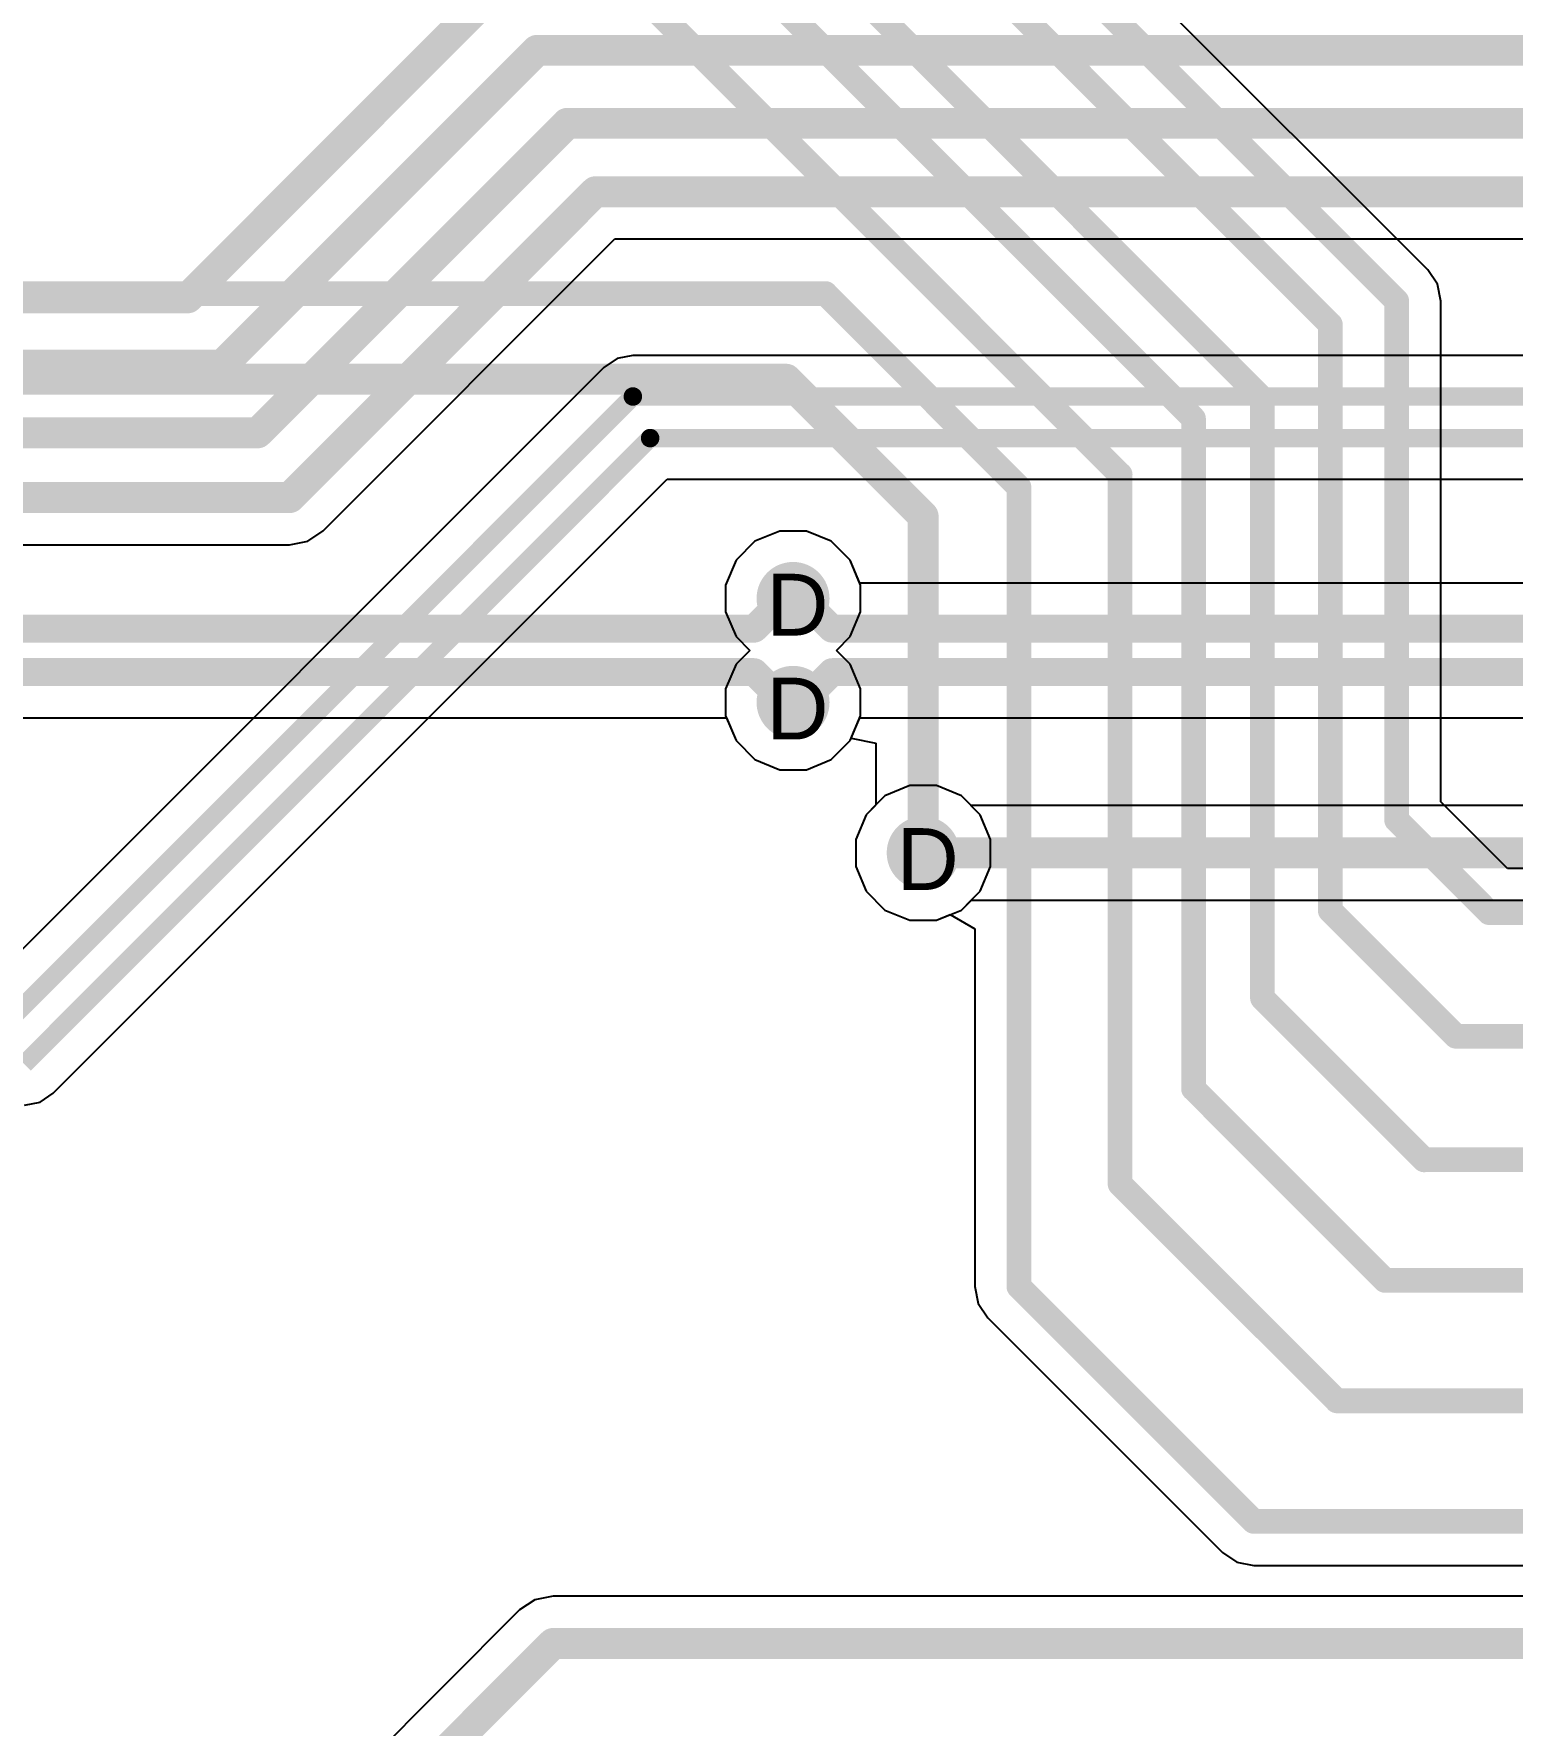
# Model space of a CAD drawing. Header units: inches. Extents: x -11 to 5428, y 0 to 5423.
# Drawn here: x 115.42 to 127.58, y 59.92 to 73.82 of the extents above; entities that cross this region are included whole.
import ezdxf

# ---------------------------------------------------------------- set-up
doc = ezdxf.new("R2010")
doc.units = ezdxf.units.IN
for name, color, linetype in [('Bottom Layer', 5, 'Continuous'), ('Drill Drawing', 1, 'Continuous'), ('GND', 16, 'Continuous'), ('PWR', 76, 'Continuous'), ('Top Layer', 1, 'Continuous'), ('Via Holes', 16, 'Continuous')]:
    doc.layers.add(name, color=color, linetype=linetype)
doc.styles.add('Arial', font='', dxfattribs={"height": 0.2})
doc.styles.get('Arial').set_extended_font_data('Arial')

msp = doc.modelspace()

# ---------------------------------------------------------------- hatches: boundary and pattern name
at = {"layer": 'Bottom Layer'}
h = msp.add_hatch(color=5, dxfattribs=at)
edge = h.paths.add_edge_path()
edge.add_arc((121.663, 69.181), 0.3, 0, 360)
h = msp.add_hatch(color=5, dxfattribs=at)
edge = h.paths.add_edge_path()
edge.add_arc((121.663, 68.327), 0.3, 0, 360)
h = msp.add_hatch(color=5, dxfattribs=at)
edge = h.paths.add_edge_path()
edge.add_arc((122.733, 67.09), 0.3, 0, 360)
at = {"layer": 'GND'}
h = msp.add_hatch(color=16, dxfattribs=at)
edge = h.paths.add_edge_path()
edge.add_arc((121.663, 69.181), 0.3, 0, 360)
h = msp.add_hatch(color=16, dxfattribs=at)
edge = h.paths.add_edge_path()
edge.add_arc((121.663, 68.327), 0.3, 0, 360)
h = msp.add_hatch(color=16, dxfattribs=at)
edge = h.paths.add_edge_path()
edge.add_arc((122.733, 67.09), 0.3, 0, 360)
at = {"layer": 'PWR'}
h = msp.add_hatch(color=76, dxfattribs=at)
edge = h.paths.add_edge_path()
edge.add_arc((121.663, 69.181), 0.3, 0, 360)
h = msp.add_hatch(color=76, dxfattribs=at)
edge = h.paths.add_edge_path()
edge.add_arc((121.663, 68.327), 0.3, 0, 360)
h = msp.add_hatch(color=76, dxfattribs=at)
edge = h.paths.add_edge_path()
edge.add_arc((122.733, 67.09), 0.3, 0, 360)
at = {"layer": 'Top Layer'}
h = msp.add_hatch(color=1, dxfattribs=at)
edge = h.paths.add_edge_path()
edge.add_arc((121.663, 69.181), 0.3, 0, 360)
h = msp.add_hatch(color=1, dxfattribs=at)
edge = h.paths.add_edge_path()
edge.add_arc((121.663, 68.327), 0.3, 0, 360)
h = msp.add_hatch(color=1, dxfattribs=at)
edge = h.paths.add_edge_path()
edge.add_arc((122.733, 67.09), 0.3, 0, 360)
at = {"layer": 'Via Holes'}
h = msp.add_hatch(color=7, dxfattribs=at)
edge = h.paths.add_edge_path()
edge.add_arc((121.663, 69.181), 0.15, 0, 360)
h = msp.add_hatch(color=7, dxfattribs=at)
edge = h.paths.add_edge_path()
edge.add_arc((121.663, 68.327), 0.15, 0, 360)
h = msp.add_hatch(color=7, dxfattribs=at)
edge = h.paths.add_edge_path()
edge.add_arc((122.733, 67.09), 0.15, 0, 360)

# ---------------------------------------------------------------- linework, layer by layer
at = {"layer": 'Bottom Layer'}
for p, q in [((117.799, 69.736), (120.199, 72.136)), ((120.199, 72.136), (147.115, 72.136)), ((120.108, 71.08), (115.062, 66.033)), ((120.217, 71.153), (120.108, 71.08)), ((120.346, 71.178), (120.217, 71.153)), ((165.944, 71.178), (120.346, 71.178)), ((115.581, 65.115), (120.628, 70.162)), ((120.628, 70.162), (169.189, 70.162)), ((117.524, 69.622), (117.673, 69.651)), ((117.673, 69.651), (117.799, 69.736)), ((121.35, 69.651), (121.194, 69.495)), ((121.553, 69.735), (121.35, 69.651)), ((121.774, 69.735), (121.553, 69.735)), ((121.977, 69.651), (121.774, 69.735)), ((122.133, 69.495), (121.977, 69.651)), ((108.835, 69.622), (117.524, 69.622)), ((121.194, 69.495), (121.109, 69.291)), ((122.211, 69.307), (122.133, 69.495)), ((121.109, 69.291), (121.109, 69.071)), ((166.901, 69.307), (122.211, 69.307)), ((121.109, 69.071), (121.194, 68.867)), ((121.194, 68.867), (121.307, 68.754)), ((121.307, 68.754), (121.194, 68.641)), ((121.194, 68.641), (121.109, 68.437)), ((121.109, 68.437), (121.109, 68.217)), ((121.109, 68.217), (121.194, 68.013)), ((122.133, 68.013), (122.211, 68.201)), ((122.211, 68.201), (145.592, 68.201)), ((121.194, 68.013), (121.35, 67.857)), ((121.977, 67.857), (122.133, 68.013)), ((121.35, 67.857), (121.553, 67.773)), ((121.774, 67.773), (121.977, 67.857)), ((121.553, 67.773), (121.774, 67.773)), ((122.623, 67.644), (122.419, 67.559)), ((122.843, 67.644), (122.623, 67.644)), ((123.047, 67.559), (122.843, 67.644)), ((122.419, 67.559), (122.263, 67.403)), ((123.128, 67.478), (123.047, 67.559)), ((131.397, 67.478), (123.128, 67.478)), ((122.263, 67.403), (122.179, 67.2)), ((122.179, 67.2), (122.179, 66.979)), ((122.179, 66.979), (122.263, 66.776)), ((122.263, 66.776), (122.419, 66.62)), ((122.419, 66.62), (122.623, 66.536)), ((122.843, 66.536), (123.047, 66.62)), ((123.047, 66.62), (123.128, 66.701)), ((123.128, 66.701), (131.089, 66.701)), ((122.623, 66.536), (122.843, 66.536)), ((115.472, 65.042), (115.581, 65.115)), ((115.343, 65.017), (115.472, 65.042))]:
    msp.add_line(p, q, dxfattribs=at)
for points in [[(116.686, 71.652, 0.254, 0.254, 0), (119.312, 74.278, 0.254, 0.254, 0)], [(116.97, 71.1, 0.254, 0.254, 0), (119.557, 73.686, 0.254, 0.254, 0)], [(119.557, 73.686, 0.254, 0.254, 0), (146.174, 73.686, 0.254, 0.254, 0)], [(117.261, 70.542, 0.254, 0.254, 0), (119.806, 73.086, 0.254, 0.254, 0)], [(119.806, 73.086, 0.254, 0.254, 0), (146.636, 73.086, 0.254, 0.254, 0)], [(117.524, 70.01, 0.254, 0.254, 0), (120.038, 72.524, 0.254, 0.254, 0)], [(120.038, 72.524, 0.254, 0.254, 0), (147.115, 72.524, 0.254, 0.254, 0)], [(107.835, 71.652, 0.254, 0.254, 0), (116.686, 71.652, 0.254, 0.254, 0)], [(108.111, 71.1, 0.254, 0.254, 0), (116.97, 71.1, 0.254, 0.254, 0)], [(115.201, 65.696, 0.152, 0.152, 0), (120.346, 70.841, 0.152, 0.152, 0)], [(120.346, 70.841, 0.152, 0.152, 0), (169.47, 70.841, 0.152, 0.152, 0)], [(108.376, 70.542, 0.254, 0.254, 0), (117.261, 70.542, 0.254, 0.254, 0)], [(115.343, 65.354, 0.152, 0.152, 0), (120.488, 70.499, 0.152, 0.152, 0)], [(120.488, 70.499, 0.152, 0.152, 0), (169.328, 70.499, 0.152, 0.152, 0)], [(108.674, 70.01, 0.254, 0.254, 0), (117.524, 70.01, 0.254, 0.254, 0)], [(121.663, 69.181, 0.229, 0.229, 0), (121.734, 69.181, 0.229, 0.229, 0)], [(121.734, 69.181, 0.229, 0.229, 0), (121.983, 68.932, 0.229, 0.229, 0)], [(121.983, 68.932, 0.229, 0.229, 0), (166.901, 68.932, 0.229, 0.229, 0)], [(121.734, 68.327, 0.229, 0.229, 0), (121.983, 68.576, 0.229, 0.229, 0)], [(121.983, 68.576, 0.229, 0.229, 0), (164.821, 68.576, 0.229, 0.229, 0)], [(121.663, 68.327, 0.229, 0.229, 0), (121.734, 68.327, 0.229, 0.229, 0)], [(122.733, 67.09, 0.254, 0.254, 0), (131.397, 67.09, 0.254, 0.254, 0)]]:
    msp.add_lwpolyline(points, format="xyseb", dxfattribs=at)
for points in [[(119.494, 73.686, 0.127, 0.127, 1), (119.621, 73.686, 0.127, 0.127, 1)], [(119.494, 73.686, 0.127, 0.127, 1), (119.621, 73.686, 0.127, 0.127, 1)], [(119.742, 73.086, 0.127, 0.127, 1), (119.869, 73.086, 0.127, 0.127, 1)], [(119.742, 73.086, 0.127, 0.127, 1), (119.869, 73.086, 0.127, 0.127, 1)], [(119.975, 72.524, 0.127, 0.127, 1), (120.102, 72.524, 0.127, 0.127, 1)], [(119.975, 72.524, 0.127, 0.127, 1), (120.102, 72.524, 0.127, 0.127, 1)], [(116.623, 71.652, 0.127, 0.127, 1), (116.75, 71.652, 0.127, 0.127, 1)], [(116.623, 71.652, 0.127, 0.127, 1), (116.75, 71.652, 0.127, 0.127, 1)], [(116.907, 71.1, 0.127, 0.127, 1), (117.034, 71.1, 0.127, 0.127, 1)], [(116.907, 71.1, 0.127, 0.127, 1), (117.034, 71.1, 0.127, 0.127, 1)], [(120.308, 70.841, 0.0762, 0.0762, 1), (120.384, 70.841, 0.0762, 0.0762, 1)], [(120.308, 70.841, 0.0762, 0.0762, 1), (120.384, 70.841, 0.0762, 0.0762, 1)], [(117.197, 70.542, 0.127, 0.127, 1), (117.324, 70.542, 0.127, 0.127, 1)], [(117.197, 70.542, 0.127, 0.127, 1), (117.324, 70.542, 0.127, 0.127, 1)], [(120.45, 70.499, 0.0762, 0.0762, 1), (120.526, 70.499, 0.0762, 0.0762, 1)], [(120.45, 70.499, 0.0762, 0.0762, 1), (120.526, 70.499, 0.0762, 0.0762, 1)], [(117.461, 70.01, 0.127, 0.127, 1), (117.588, 70.01, 0.127, 0.127, 1)], [(117.461, 70.01, 0.127, 0.127, 1), (117.588, 70.01, 0.127, 0.127, 1)], [(121.606, 69.181, 0.114, 0.114, 1), (121.721, 69.181, 0.114, 0.114, 1)], [(121.677, 69.181, 0.114, 0.114, 1), (121.791, 69.181, 0.114, 0.114, 1)], [(121.677, 69.181, 0.114, 0.114, 1), (121.791, 69.181, 0.114, 0.114, 1)], [(121.926, 68.932, 0.114, 0.114, 1), (122.04, 68.932, 0.114, 0.114, 1)], [(121.926, 68.932, 0.114, 0.114, 1), (122.04, 68.932, 0.114, 0.114, 1)], [(121.926, 68.576, 0.114, 0.114, 1), (122.04, 68.576, 0.114, 0.114, 1)], [(121.926, 68.576, 0.114, 0.114, 1), (122.04, 68.576, 0.114, 0.114, 1)], [(121.606, 68.327, 0.114, 0.114, 1), (121.721, 68.327, 0.114, 0.114, 1)], [(121.677, 68.327, 0.114, 0.114, 1), (121.791, 68.327, 0.114, 0.114, 1)], [(121.677, 68.327, 0.114, 0.114, 1), (121.791, 68.327, 0.114, 0.114, 1)], [(122.669, 67.09, 0.127, 0.127, 1), (122.796, 67.09, 0.127, 0.127, 1)]]:
    msp.add_lwpolyline(points, format="xyseb", close=True, dxfattribs=at)
at = {"layer": 'GND'}
for p, q in [((121.35, 69.651), (121.194, 69.495)), ((121.553, 69.735), (121.35, 69.651)), ((121.774, 69.735), (121.553, 69.735)), ((121.977, 69.651), (121.774, 69.735)), ((122.133, 69.495), (121.977, 69.651)), ((121.194, 69.495), (121.109, 69.291)), ((122.217, 69.291), (122.133, 69.495)), ((121.109, 69.291), (121.109, 69.071)), ((122.217, 69.071), (122.217, 69.291)), ((121.109, 69.071), (121.194, 68.867)), ((122.133, 68.867), (122.217, 69.071)), ((121.194, 68.867), (121.307, 68.754)), ((122.02, 68.754), (122.133, 68.867)), ((121.307, 68.754), (121.194, 68.641)), ((122.133, 68.641), (122.02, 68.754)), ((121.194, 68.641), (121.109, 68.437)), ((122.217, 68.437), (122.133, 68.641)), ((121.109, 68.437), (121.109, 68.217)), ((122.217, 68.217), (122.217, 68.437)), ((121.109, 68.217), (121.194, 68.013)), ((122.133, 68.013), (122.217, 68.217)), ((121.194, 68.013), (121.35, 67.857)), ((121.977, 67.857), (122.133, 68.013)), ((121.35, 67.857), (121.553, 67.773)), ((121.774, 67.773), (121.977, 67.857)), ((121.553, 67.773), (121.774, 67.773)), ((122.623, 67.644), (122.419, 67.559)), ((122.843, 67.644), (122.623, 67.644)), ((123.047, 67.559), (122.843, 67.644)), ((122.419, 67.559), (122.263, 67.403)), ((123.202, 67.403), (123.047, 67.559)), ((122.263, 67.403), (122.179, 67.2)), ((123.287, 67.2), (123.202, 67.403)), ((122.179, 67.2), (122.179, 66.979)), ((123.287, 66.979), (123.287, 67.2)), ((122.179, 66.979), (122.263, 66.776)), ((123.202, 66.776), (123.287, 66.979)), ((122.263, 66.776), (122.419, 66.62)), ((123.047, 66.62), (123.202, 66.776)), ((122.419, 66.62), (122.623, 66.536)), ((122.843, 66.536), (123.047, 66.62)), ((122.623, 66.536), (122.843, 66.536))]:
    msp.add_line(p, q, dxfattribs=at)
at = {"layer": 'PWR'}
for p, q in [((121.35, 69.651), (121.194, 69.495)), ((121.553, 69.735), (121.35, 69.651)), ((121.774, 69.735), (121.553, 69.735)), ((121.977, 69.651), (121.774, 69.735)), ((122.133, 69.495), (121.977, 69.651)), ((121.194, 69.495), (121.109, 69.291)), ((122.217, 69.291), (122.133, 69.495)), ((121.109, 69.291), (121.109, 69.071)), ((122.217, 69.071), (122.217, 69.291)), ((121.109, 69.071), (121.194, 68.867)), ((122.133, 68.867), (122.217, 69.071)), ((121.194, 68.867), (121.307, 68.754)), ((122.02, 68.754), (122.133, 68.867)), ((121.307, 68.754), (121.194, 68.641)), ((122.133, 68.641), (122.02, 68.754)), ((121.194, 68.641), (121.109, 68.437)), ((122.217, 68.437), (122.133, 68.641)), ((121.109, 68.437), (121.109, 68.217)), ((122.217, 68.217), (122.217, 68.437)), ((121.109, 68.217), (121.194, 68.013)), ((122.133, 68.013), (122.217, 68.217)), ((121.194, 68.013), (121.35, 67.857)), ((121.977, 67.857), (122.133, 68.013)), ((121.35, 67.857), (121.553, 67.773)), ((121.774, 67.773), (121.977, 67.857)), ((121.553, 67.773), (121.774, 67.773)), ((122.623, 67.644), (122.419, 67.559)), ((122.843, 67.644), (122.623, 67.644)), ((123.047, 67.559), (122.843, 67.644)), ((122.419, 67.559), (122.263, 67.403)), ((123.202, 67.403), (123.047, 67.559)), ((122.263, 67.403), (122.179, 67.2)), ((123.287, 67.2), (123.202, 67.403)), ((122.179, 67.2), (122.179, 66.979)), ((123.287, 66.979), (123.287, 67.2)), ((122.179, 66.979), (122.263, 66.776)), ((123.202, 66.776), (123.287, 66.979)), ((122.263, 66.776), (122.419, 66.62)), ((123.047, 66.62), (123.202, 66.776)), ((122.419, 66.62), (122.623, 66.536)), ((122.843, 66.536), (123.047, 66.62)), ((122.623, 66.536), (122.843, 66.536))]:
    msp.add_line(p, q, dxfattribs=at)
at = {"layer": 'Top Layer'}
for p, q in [((126.882, 71.881), (120.251, 78.513)), ((126.961, 71.764), (126.882, 71.881)), ((126.882, 71.881), (126.882, 71.881)), ((126.989, 71.625), (126.961, 71.764)), ((126.989, 67.509), (126.989, 71.625)), ((126.989, 71.625), (126.989, 71.625)), ((99.44, 68.201), (121.116, 68.201)), ((121.116, 68.201), (121.194, 68.013)), ((121.194, 68.013), (121.35, 67.857)), ((121.977, 67.857), (122.133, 68.013)), ((122.133, 68.013), (122.141, 68.033)), ((122.141, 68.033), (122.344, 67.992)), ((122.344, 67.992), (122.344, 67.485)), ((121.35, 67.857), (121.553, 67.773)), ((121.774, 67.773), (121.977, 67.857)), ((121.553, 67.773), (121.774, 67.773)), ((122.344, 67.485), (122.263, 67.403)), ((127.536, 66.961), (126.989, 67.509)), ((122.263, 67.403), (122.179, 67.2)), ((122.179, 67.2), (122.179, 66.979)), ((122.179, 66.979), (122.263, 66.776)), ((128.384, 66.961), (127.536, 66.961)), ((122.263, 66.776), (122.419, 66.62)), ((122.419, 66.62), (122.623, 66.536)), ((122.623, 66.536), (122.843, 66.536)), ((122.843, 66.536), (122.954, 66.582)), ((122.954, 66.582), (123.158, 66.466)), ((123.158, 66.466), (123.158, 63.525)), ((123.158, 63.525), (123.158, 63.525)), ((123.158, 63.525), (123.185, 63.387)), ((123.185, 63.387), (123.264, 63.269)), ((123.264, 63.269), (125.194, 61.339)), ((125.194, 61.339), (125.194, 61.339)), ((125.194, 61.339), (125.312, 61.26)), ((125.312, 61.26), (125.451, 61.232)), ((125.451, 61.232), (128.384, 61.232)), ((119.541, 60.951), (119.415, 60.867)), ((119.69, 60.98), (119.541, 60.951)), ((128.384, 60.98), (119.69, 60.98)), ((119.415, 60.867), (116.053, 57.504))]:
    msp.add_line(p, q, dxfattribs=at)
for points in [[(116.967, 78.647, 0.203, 0.203, 0), (124.956, 70.659, 0.203, 0.203, 0)], [(118.923, 78.59, 0.203, 0.203, 0), (126.08, 71.433, 0.203, 0.203, 0)], [(115.976, 78.575, 0.203, 0.203, 0), (124.352, 70.199, 0.203, 0.203, 0)], [(117.958, 78.388, 0.203, 0.203, 0), (125.522, 70.823, 0.203, 0.203, 0)], [(119.888, 78.363, 0.203, 0.203, 0), (126.626, 71.625, 0.203, 0.203, 0)], [(97.443, 71.687, 0.203, 0.203, 0), (121.929, 71.687, 0.203, 0.203, 0)], [(121.929, 71.687, 0.203, 0.203, 0), (123.52, 70.096, 0.203, 0.203, 0)], [(126.626, 67.359, 0.203, 0.203, 0), (126.626, 71.625, 0.203, 0.203, 0)], [(126.08, 66.616, 0.203, 0.203, 0), (126.08, 71.433, 0.203, 0.203, 0)], [(98.049, 70.983, 0.254, 0.254, 0), (121.607, 70.983, 0.254, 0.254, 0)], [(121.607, 70.983, 0.254, 0.254, 0), (122.733, 69.857, 0.254, 0.254, 0)], [(125.522, 65.896, 0.203, 0.203, 0), (125.522, 70.823, 0.203, 0.203, 0)], [(124.956, 65.151, 0.203, 0.203, 0), (124.956, 70.659, 0.203, 0.203, 0)], [(124.352, 64.368, 0.203, 0.203, 0), (124.352, 70.199, 0.203, 0.203, 0)], [(123.52, 63.525, 0.203, 0.203, 0), (123.52, 70.096, 0.203, 0.203, 0)], [(122.733, 67.09, 0.254, 0.254, 0), (122.733, 69.857, 0.254, 0.254, 0)], [(121.344, 68.932, 0.229, 0.229, 0), (121.593, 69.181, 0.229, 0.229, 0)], [(121.593, 69.181, 0.229, 0.229, 0), (121.663, 69.181, 0.229, 0.229, 0)], [(99.137, 68.932, 0.229, 0.229, 0), (121.344, 68.932, 0.229, 0.229, 0)], [(99.285, 68.576, 0.229, 0.229, 0), (121.344, 68.576, 0.229, 0.229, 0)], [(121.344, 68.576, 0.229, 0.229, 0), (121.593, 68.327, 0.229, 0.229, 0)], [(121.593, 68.327, 0.229, 0.229, 0), (121.663, 68.327, 0.229, 0.229, 0)], [(126.626, 67.359, 0.203, 0.203, 0), (127.386, 66.599, 0.203, 0.203, 0)], [(126.08, 66.616, 0.203, 0.203, 0), (127.113, 65.583, 0.203, 0.203, 0)], [(127.386, 66.599, 0.203, 0.203, 0), (128.867, 66.599, 0.203, 0.203, 0)], [(125.522, 65.896, 0.203, 0.203, 0), (126.852, 64.567, 0.203, 0.203, 0)], [(127.113, 65.583, 0.203, 0.203, 0), (128.867, 65.583, 0.203, 0.203, 0)], [(124.956, 65.151, 0.203, 0.203, 0), (126.53, 63.576, 0.203, 0.203, 0)], [(126.852, 64.567, 0.203, 0.203, 0), (128.867, 64.567, 0.203, 0.203, 0)], [(124.352, 64.368, 0.203, 0.203, 0), (126.135, 62.586, 0.203, 0.203, 0)], [(126.53, 63.576, 0.203, 0.203, 0), (128.867, 63.576, 0.203, 0.203, 0)], [(123.52, 63.525, 0.203, 0.203, 0), (125.451, 61.595, 0.203, 0.203, 0)], [(126.135, 62.586, 0.203, 0.203, 0), (128.867, 62.586, 0.203, 0.203, 0)], [(125.451, 61.595, 0.203, 0.203, 0), (128.867, 61.595, 0.203, 0.203, 0)], [(116.327, 57.229, 0.254, 0.254, 0), (119.69, 60.592, 0.254, 0.254, 0)], [(119.69, 60.592, 0.254, 0.254, 0), (128.867, 60.592, 0.254, 0.254, 0)]]:
    msp.add_lwpolyline(points, format="xyseb", dxfattribs=at)
for points in [[(121.878, 71.687, 0.102, 0.102, 1), (121.98, 71.687, 0.102, 0.102, 1)], [(121.878, 71.687, 0.102, 0.102, 1), (121.98, 71.687, 0.102, 0.102, 1)], [(126.575, 71.625, 0.102, 0.102, 1), (126.677, 71.625, 0.102, 0.102, 1)], [(126.575, 71.625, 0.102, 0.102, 1), (126.677, 71.625, 0.102, 0.102, 1)], [(126.029, 71.433, 0.102, 0.102, 1), (126.131, 71.433, 0.102, 0.102, 1)], [(126.029, 71.433, 0.102, 0.102, 1), (126.131, 71.433, 0.102, 0.102, 1)], [(121.543, 70.983, 0.127, 0.127, 1), (121.67, 70.983, 0.127, 0.127, 1)], [(121.543, 70.983, 0.127, 0.127, 1), (121.67, 70.983, 0.127, 0.127, 1)], [(125.472, 70.823, 0.102, 0.102, 1), (125.573, 70.823, 0.102, 0.102, 1)], [(125.472, 70.823, 0.102, 0.102, 1), (125.573, 70.823, 0.102, 0.102, 1)], [(124.905, 70.659, 0.102, 0.102, 1), (125.006, 70.659, 0.102, 0.102, 1)], [(124.905, 70.659, 0.102, 0.102, 1), (125.006, 70.659, 0.102, 0.102, 1)], [(124.301, 70.199, 0.102, 0.102, 1), (124.403, 70.199, 0.102, 0.102, 1)], [(124.301, 70.199, 0.102, 0.102, 1), (124.403, 70.199, 0.102, 0.102, 1)], [(123.469, 70.096, 0.102, 0.102, 1), (123.571, 70.096, 0.102, 0.102, 1)], [(123.469, 70.096, 0.102, 0.102, 1), (123.571, 70.096, 0.102, 0.102, 1)], [(122.669, 69.857, 0.127, 0.127, 1), (122.796, 69.857, 0.127, 0.127, 1)], [(122.669, 69.857, 0.127, 0.127, 1), (122.796, 69.857, 0.127, 0.127, 1)], [(121.536, 69.181, 0.114, 0.114, 1), (121.65, 69.181, 0.114, 0.114, 1)], [(121.536, 69.181, 0.114, 0.114, 1), (121.65, 69.181, 0.114, 0.114, 1)], [(121.606, 69.181, 0.114, 0.114, 1), (121.721, 69.181, 0.114, 0.114, 1)], [(121.287, 68.932, 0.114, 0.114, 1), (121.401, 68.932, 0.114, 0.114, 1)], [(121.287, 68.932, 0.114, 0.114, 1), (121.401, 68.932, 0.114, 0.114, 1)], [(121.287, 68.576, 0.114, 0.114, 1), (121.401, 68.576, 0.114, 0.114, 1)], [(121.287, 68.576, 0.114, 0.114, 1), (121.401, 68.576, 0.114, 0.114, 1)], [(121.536, 68.327, 0.114, 0.114, 1), (121.65, 68.327, 0.114, 0.114, 1)], [(121.536, 68.327, 0.114, 0.114, 1), (121.65, 68.327, 0.114, 0.114, 1)], [(121.606, 68.327, 0.114, 0.114, 1), (121.721, 68.327, 0.114, 0.114, 1)], [(126.575, 67.359, 0.102, 0.102, 1), (126.677, 67.359, 0.102, 0.102, 1)], [(126.575, 67.359, 0.102, 0.102, 1), (126.677, 67.359, 0.102, 0.102, 1)], [(122.669, 67.09, 0.127, 0.127, 1), (122.796, 67.09, 0.127, 0.127, 1)], [(126.029, 66.616, 0.102, 0.102, 1), (126.131, 66.616, 0.102, 0.102, 1)], [(126.029, 66.616, 0.102, 0.102, 1), (126.131, 66.616, 0.102, 0.102, 1)], [(127.335, 66.599, 0.102, 0.102, 1), (127.437, 66.599, 0.102, 0.102, 1)], [(127.335, 66.599, 0.102, 0.102, 1), (127.437, 66.599, 0.102, 0.102, 1)], [(125.472, 65.896, 0.102, 0.102, 1), (125.573, 65.896, 0.102, 0.102, 1)], [(125.472, 65.896, 0.102, 0.102, 1), (125.573, 65.896, 0.102, 0.102, 1)], [(127.062, 65.583, 0.102, 0.102, 1), (127.164, 65.583, 0.102, 0.102, 1)], [(127.062, 65.583, 0.102, 0.102, 1), (127.164, 65.583, 0.102, 0.102, 1)], [(124.905, 65.151, 0.102, 0.102, 1), (125.006, 65.151, 0.102, 0.102, 1)], [(124.905, 65.151, 0.102, 0.102, 1), (125.006, 65.151, 0.102, 0.102, 1)], [(126.801, 64.567, 0.102, 0.102, 1), (126.903, 64.567, 0.102, 0.102, 1)], [(126.801, 64.567, 0.102, 0.102, 1), (126.903, 64.567, 0.102, 0.102, 1)], [(124.301, 64.368, 0.102, 0.102, 1), (124.403, 64.368, 0.102, 0.102, 1)], [(124.301, 64.368, 0.102, 0.102, 1), (124.403, 64.368, 0.102, 0.102, 1)], [(126.479, 63.576, 0.102, 0.102, 1), (126.581, 63.576, 0.102, 0.102, 1)], [(126.479, 63.576, 0.102, 0.102, 1), (126.581, 63.576, 0.102, 0.102, 1)], [(123.469, 63.525, 0.102, 0.102, 1), (123.571, 63.525, 0.102, 0.102, 1)], [(123.469, 63.525, 0.102, 0.102, 1), (123.571, 63.525, 0.102, 0.102, 1)], [(126.084, 62.586, 0.102, 0.102, 1), (126.186, 62.586, 0.102, 0.102, 1)], [(126.084, 62.586, 0.102, 0.102, 1), (126.186, 62.586, 0.102, 0.102, 1)], [(125.4, 61.595, 0.102, 0.102, 1), (125.501, 61.595, 0.102, 0.102, 1)], [(125.4, 61.595, 0.102, 0.102, 1), (125.501, 61.595, 0.102, 0.102, 1)], [(119.627, 60.592, 0.127, 0.127, 1), (119.754, 60.592, 0.127, 0.127, 1)], [(119.627, 60.592, 0.127, 0.127, 1), (119.754, 60.592, 0.127, 0.127, 1)]]:
    msp.add_lwpolyline(points, format="xyseb", close=True, dxfattribs=at)

# ---------------------------------------------------------------- texts
at = {"layer": 'Drill Drawing', "style": 'Arial'}
for p in [(121.443, 68.876), (121.443, 68.022), (122.513, 66.785)]:
    msp.add_text('D', height=0.508, dxfattribs=at).set_placement(p)

doc.saveas('drawing.dxf')
